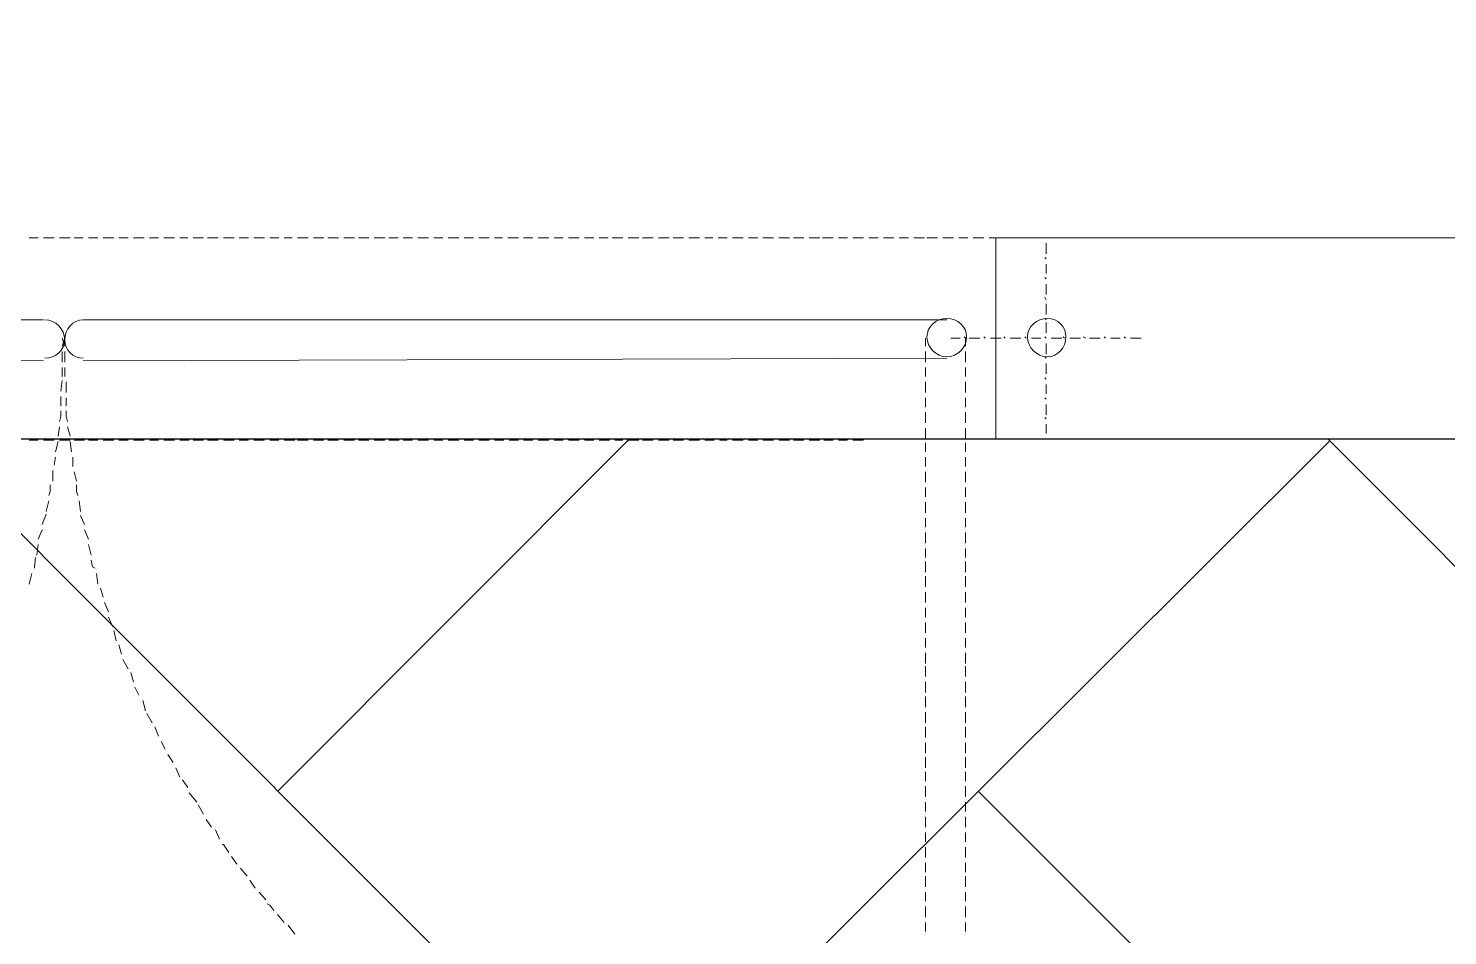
# Model space of a CAD drawing. Header units: millimetres. Extents: x 2928 to 3112, y 1220 to 1280.
# Drawn here: x 2955.989 to 2957.778, y 1239.434 to 1240.578 of the extents above; entities that cross this region are included whole.
import ezdxf

# ---------------------------------------------------------------- set-up
doc = ezdxf.new("R2010")
doc.units = ezdxf.units.MM

msp = doc.modelspace()

# ---------------------------------------------------------------- linework, layer by layer
at = {"color": 252, "linetype": 'Continuous', "lineweight": 13, "true_color": 0x989898}
msp.add_lwpolyline([(2982.2769, 1240.06027), (2940.24797, 1240.06027), (2940.24797, 1263.2906), (2982.2769, 1263.2906)], close=True, dxfattribs=at)
at = {"color": 7, "linetype": 'Continuous', "lineweight": 20, "true_color": 0x000007}
msp.add_lwpolyline([(2957.20821, 1263.03893), (2982.02523, 1263.03893), (2982.02523, 1240.31361), (2957.20821, 1240.31361), (2957.20821, 1240.06027), (2982.2769, 1240.06027), (2982.2769, 1263.2906), (2957.20821, 1263.2906)], close=True, dxfattribs=at)
at = {"color": 252, "linetype": 'Continuous', "lineweight": 13, "true_color": 0x989898}
for points in [[(2955.98986, 1240.31361), (2956.00153, 1240.31361), (2956.00153, 1240.31361)], [(2956.00819, 1240.31361), (2956.02153, 1240.31361), (2956.02153, 1240.31361)], [(2956.02819, 1240.31361), (2956.04153, 1240.31361), (2956.04153, 1240.31361)], [(2956.04653, 1240.31361), (2956.05819, 1240.31361), (2956.05819, 1240.31361)], [(2956.06486, 1240.31361), (2956.07653, 1240.31361), (2956.07653, 1240.31361)], [(2956.08319, 1240.31361), (2956.09653, 1240.31361), (2956.09653, 1240.31361)], [(2956.1032, 1240.31361), (2956.11486, 1240.31361), (2956.11486, 1240.31361)], [(2956.12153, 1240.31361), (2956.13486, 1240.31361), (2956.13486, 1240.31361)], [(2956.14153, 1240.31361), (2956.1532, 1240.31361), (2956.1532, 1240.31361)], [(2956.15986, 1240.31361), (2956.1732, 1240.31361), (2956.1732, 1240.31361)], [(2956.17986, 1240.31361), (2956.18986, 1240.31361), (2956.18986, 1240.31361)], [(2956.19653, 1240.31361), (2956.20986, 1240.31361), (2956.20986, 1240.31361)], [(2956.21486, 1240.31361), (2956.2282, 1240.31361), (2956.2282, 1240.31361)], [(2956.23486, 1240.31361), (2956.2482, 1240.31361), (2956.2482, 1240.31361)], [(2956.25486, 1240.31361), (2956.26653, 1240.31361), (2956.26653, 1240.31361)], [(2956.2732, 1240.31361), (2956.28653, 1240.31361), (2956.28653, 1240.31361)], [(2956.2932, 1240.31361), (2956.30486, 1240.31361), (2956.30486, 1240.31361)], [(2956.31153, 1240.31361), (2956.32153, 1240.31361), (2956.32153, 1240.31361)], [(2956.3282, 1240.31361), (2956.34153, 1240.31361), (2956.34153, 1240.31361)], [(2956.3482, 1240.31361), (2956.36153, 1240.31361), (2956.36153, 1240.31361)], [(2956.36653, 1240.31361), (2956.37987, 1240.31361), (2956.37987, 1240.31361)], [(2956.38653, 1240.31361), (2956.39987, 1240.31361), (2956.39987, 1240.31361)], [(2956.40487, 1240.31361), (2956.4182, 1240.31361), (2956.4182, 1240.31361)], [(2956.42487, 1240.31361), (2956.4382, 1240.31361), (2956.4382, 1240.31361)], [(2956.4432, 1240.31361), (2956.45487, 1240.31361), (2956.45487, 1240.31361)], [(2956.46153, 1240.31361), (2956.4732, 1240.31361), (2956.4732, 1240.31361)], [(2956.47987, 1240.31361), (2956.4932, 1240.31361), (2956.4932, 1240.31361)], [(2956.49987, 1240.31361), (2956.51153, 1240.31361), (2956.51153, 1240.31361)], [(2956.5182, 1240.31361), (2956.53153, 1240.31361), (2956.53153, 1240.31361)], [(2956.5382, 1240.31361), (2956.54987, 1240.31361), (2956.54987, 1240.31361)], [(2956.55653, 1240.31361), (2956.56987, 1240.31361), (2956.56987, 1240.31361)], [(2956.57654, 1240.31361), (2956.58654, 1240.31361), (2956.58654, 1240.31361)], [(2956.5932, 1240.31361), (2956.60654, 1240.31361), (2956.60654, 1240.31361)], [(2956.6132, 1240.31361), (2956.62487, 1240.31361), (2956.62487, 1240.31361)], [(2956.63154, 1240.31361), (2956.64487, 1240.31361), (2956.64487, 1240.31361)], [(2956.65154, 1240.31361), (2956.6632, 1240.31361), (2956.6632, 1240.31361)], [(2956.66987, 1240.31361), (2956.6832, 1240.31361), (2956.6832, 1240.31361)], [(2956.68987, 1240.31361), (2956.70154, 1240.31361), (2956.70154, 1240.31361)], [(2956.7082, 1240.31361), (2956.71987, 1240.31361), (2956.71987, 1240.31361)], [(2956.72487, 1240.31361), (2956.7382, 1240.31361), (2956.7382, 1240.31361)], [(2956.74487, 1240.31361), (2956.7582, 1240.31361), (2956.7582, 1240.31361)], [(2956.7632, 1240.31361), (2956.77654, 1240.31361), (2956.77654, 1240.31361)], [(2956.7832, 1240.31361), (2956.79654, 1240.31361), (2956.79654, 1240.31361)], [(2956.80154, 1240.31361), (2956.81487, 1240.31361), (2956.81487, 1240.31361)], [(2956.82154, 1240.31361), (2956.83487, 1240.31361), (2956.83487, 1240.31361)], [(2956.84154, 1240.31361), (2956.85154, 1240.31361), (2956.85154, 1240.31361)], [(2956.85821, 1240.31361), (2956.86987, 1240.31361), (2956.86987, 1240.31361)], [(2956.87654, 1240.31361), (2956.88987, 1240.31361), (2956.88987, 1240.31361)], [(2956.89654, 1240.31361), (2956.90821, 1240.31361), (2956.90821, 1240.31361)], [(2956.91487, 1240.31361), (2956.92821, 1240.31361), (2956.92821, 1240.31361)], [(2956.93487, 1240.31361), (2956.94821, 1240.31361), (2956.94821, 1240.31361)], [(2956.95321, 1240.31361), (2956.96654, 1240.31361), (2956.96654, 1240.31361)], [(2956.97321, 1240.31361), (2956.98654, 1240.31361), (2956.98654, 1240.31361)], [(2956.98987, 1240.31361), (2957.00321, 1240.31361), (2957.00321, 1240.31361)], [(2957.00987, 1240.31361), (2957.02154, 1240.31361), (2957.02154, 1240.31361)], [(2957.02821, 1240.31361), (2957.04154, 1240.31361), (2957.04154, 1240.31361)], [(2957.04821, 1240.31361), (2957.05988, 1240.31361), (2957.05988, 1240.31361)], [(2957.06654, 1240.31361), (2957.07988, 1240.31361), (2957.07988, 1240.31361)], [(2957.08654, 1240.31361), (2957.09821, 1240.31361), (2957.09821, 1240.31361)], [(2957.10488, 1240.31361), (2957.11821, 1240.31361), (2957.11821, 1240.31361)], [(2957.12154, 1240.31361), (2957.13488, 1240.31361), (2957.13488, 1240.31361)], [(2957.14154, 1240.31361), (2957.15488, 1240.31361), (2957.15488, 1240.31361)], [(2957.16154, 1240.31361), (2957.17321, 1240.31361), (2957.17321, 1240.31361)], [(2957.17988, 1240.31361), (2957.19321, 1240.31361), (2957.19321, 1240.31361)], [(2957.19988, 1240.31361), (2957.20821, 1240.31361), (2957.20821, 1240.31361)], [(2957.27155, 1240.29361), (2957.27155, 1240.30694), (2957.27155, 1240.30694)], [(2957.27155, 1240.28694), (2957.26988, 1240.28861), (2957.26988, 1240.28861)], [(2957.27155, 1240.26861), (2957.27155, 1240.28027), (2957.27155, 1240.28027)], [(2957.27155, 1240.26194), (2957.26988, 1240.26361), (2957.26988, 1240.26361)], [(2957.27155, 1240.24194), (2957.27155, 1240.25527), (2957.27155, 1240.25527)], [(2957.27155, 1240.23527), (2957.26988, 1240.23861), (2957.26988, 1240.23861)], [(2957.27155, 1240.21694), (2957.27155, 1240.23027), (2957.27155, 1240.23027)], [(2957.27155, 1240.21027), (2957.26988, 1240.21194), (2957.26988, 1240.21194)], [(2957.27155, 1240.19361), (2957.27155, 1240.20694), (2957.27155, 1240.20694)], [(2956.03153, 1240.18694), (2956.03486, 1240.17694), (2956.03486, 1240.17694)], [(2956.03153, 1240.17694), (2956.03486, 1240.18694), (2956.03486, 1240.18694)], [(2957.16321, 1240.18694), (2957.15154, 1240.18694), (2957.15154, 1240.18694)], [(2957.16988, 1240.18694), (2957.16821, 1240.18861), (2957.16821, 1240.18861)], [(2957.18821, 1240.18694), (2957.17488, 1240.18694), (2957.17488, 1240.18694)], [(2957.19488, 1240.18694), (2957.19321, 1240.18861), (2957.19321, 1240.18861)], [(2957.21488, 1240.18694), (2957.20154, 1240.18694), (2957.20154, 1240.18694)], [(2957.21988, 1240.18694), (2957.21821, 1240.18861), (2957.21821, 1240.18861)], [(2957.23988, 1240.18694), (2957.22654, 1240.18694), (2957.22654, 1240.18694)], [(2957.24654, 1240.18694), (2957.24488, 1240.18861), (2957.24488, 1240.18861)], [(2957.26488, 1240.18694), (2957.25321, 1240.18694), (2957.25321, 1240.18694)], [(2957.27155, 1240.18694), (2957.26988, 1240.18861), (2957.26988, 1240.18861)], [(2957.27155, 1240.18694), (2957.26988, 1240.18861), (2957.26988, 1240.18861)], [(2957.27155, 1240.16694), (2957.27155, 1240.18027), (2957.27155, 1240.18027)], [(2957.29155, 1240.18694), (2957.27821, 1240.18694), (2957.27821, 1240.18694)], [(2957.29488, 1240.18694), (2957.29321, 1240.18861), (2957.29321, 1240.18861)], [(2957.31488, 1240.18694), (2957.30155, 1240.18694), (2957.30155, 1240.18694)], [(2957.32155, 1240.18694), (2957.31821, 1240.18861), (2957.31821, 1240.18861)], [(2957.33988, 1240.18694), (2957.32655, 1240.18694), (2957.32655, 1240.18694)], [(2957.34655, 1240.18694), (2957.34488, 1240.18861), (2957.34488, 1240.18861)], [(2957.36488, 1240.18694), (2957.35321, 1240.18694), (2957.35321, 1240.18694)], [(2957.37155, 1240.18694), (2957.36988, 1240.18861), (2957.36988, 1240.18861)], [(2957.39155, 1240.18694), (2957.37821, 1240.18694), (2957.37821, 1240.18694)], [(2956.03153, 1240.15694), (2956.03153, 1240.17027), (2956.03153, 1240.17027)], [(2956.03486, 1240.17027), (2956.03486, 1240.15694), (2956.03486, 1240.15694)], [(2957.27155, 1240.16194), (2957.26988, 1240.16361), (2957.26988, 1240.16361)], [(2956.03153, 1240.13861), (2956.03153, 1240.15027), (2956.03153, 1240.15027)], [(2956.03486, 1240.15027), (2956.03486, 1240.13861), (2956.03486, 1240.13861)], [(2957.27155, 1240.14194), (2957.27155, 1240.15527), (2957.27155, 1240.15527)], [(2956.02986, 1240.12027), (2956.03153, 1240.13361), (2956.03153, 1240.13361)], [(2956.03653, 1240.13194), (2956.03653, 1240.1186), (2956.03653, 1240.1186)], [(2957.27155, 1240.13527), (2957.26988, 1240.13694), (2957.26988, 1240.13694)], [(2957.27155, 1240.11694), (2957.27155, 1240.12861), (2957.27155, 1240.12861)], [(2956.02986, 1240.10194), (2956.02986, 1240.1136), (2956.02986, 1240.1136)], [(2956.03653, 1240.11194), (2956.03653, 1240.10194), (2956.03653, 1240.10194)], [(2957.27155, 1240.11027), (2957.26988, 1240.11194), (2957.26988, 1240.11194)], [(2956.02819, 1240.08194), (2956.02986, 1240.0886), (2956.02986, 1240.09527)], [(2956.03653, 1240.09527), (2956.03653, 1240.0886), (2956.03819, 1240.08194)], [(2957.27155, 1240.09027), (2957.27155, 1240.1036), (2957.27155, 1240.1036)], [(2956.02653, 1240.0636), (2956.02819, 1240.07527), (2956.02819, 1240.07527)], [(2956.03819, 1240.07527), (2956.04153, 1240.0636), (2956.04153, 1240.0636)], [(2957.27155, 1240.08527), (2957.26988, 1240.08694), (2957.26988, 1240.08694)], [(2957.27155, 1240.06694), (2957.27155, 1240.0786), (2957.27155, 1240.0786)], [(2956.00153, 1240.0586), (2955.98986, 1240.0586), (2955.98986, 1240.0586)], [(2956.02153, 1240.0586), (2956.00819, 1240.0586), (2956.00819, 1240.0586)], [(2956.02319, 1240.0436), (2956.02653, 1240.05694), (2956.02653, 1240.05694)], [(2956.04153, 1240.0586), (2956.02819, 1240.0586), (2956.02819, 1240.0586)], [(2956.04153, 1240.05694), (2956.04319, 1240.0436), (2956.04319, 1240.0436)], [(2956.05986, 1240.0586), (2956.04653, 1240.0586), (2956.04653, 1240.0586)], [(2956.07653, 1240.0586), (2956.06486, 1240.0586), (2956.06486, 1240.0586)], [(2956.09653, 1240.0586), (2956.08319, 1240.0586), (2956.08319, 1240.0586)], [(2956.11486, 1240.0586), (2956.1032, 1240.0586), (2956.1032, 1240.0586)], [(2956.13486, 1240.0586), (2956.12153, 1240.0586), (2956.12153, 1240.0586)], [(2956.1532, 1240.0586), (2956.14153, 1240.0586), (2956.14153, 1240.0586)], [(2956.1732, 1240.0586), (2956.15986, 1240.0586), (2956.15986, 1240.0586)], [(2956.19153, 1240.0586), (2956.17986, 1240.0586), (2956.17986, 1240.0586)], [(2956.20986, 1240.0586), (2956.19653, 1240.0586), (2956.19653, 1240.0586)], [(2956.2282, 1240.0586), (2956.21486, 1240.0586), (2956.21486, 1240.0586)], [(2956.2482, 1240.0586), (2956.23486, 1240.0586), (2956.23486, 1240.0586)], [(2956.26653, 1240.0586), (2956.25486, 1240.0586), (2956.25486, 1240.0586)], [(2956.28653, 1240.0586), (2956.2732, 1240.0586), (2956.2732, 1240.0586)], [(2956.30486, 1240.0586), (2956.2932, 1240.0586), (2956.2932, 1240.0586)], [(2956.32486, 1240.0586), (2956.31153, 1240.0586), (2956.31153, 1240.0586)], [(2956.34153, 1240.0586), (2956.3282, 1240.0586), (2956.3282, 1240.0586)], [(2956.36153, 1240.0586), (2956.3482, 1240.0586), (2956.3482, 1240.0586)], [(2956.37987, 1240.0586), (2956.36653, 1240.0586), (2956.36653, 1240.0586)], [(2956.39987, 1240.0586), (2956.38653, 1240.0586), (2956.38653, 1240.0586)], [(2956.4182, 1240.0586), (2956.40487, 1240.0586), (2956.40487, 1240.0586)], [(2956.4382, 1240.0586), (2956.42487, 1240.0586), (2956.42487, 1240.0586)], [(2956.45653, 1240.0586), (2956.4432, 1240.0586), (2956.4432, 1240.0586)], [(2956.4732, 1240.0586), (2956.46153, 1240.0586), (2956.46153, 1240.0586)], [(2956.4932, 1240.0586), (2956.47987, 1240.0586), (2956.47987, 1240.0586)], [(2956.51153, 1240.0586), (2956.49987, 1240.0586), (2956.49987, 1240.0586)], [(2956.53153, 1240.0586), (2956.5182, 1240.0586), (2956.5182, 1240.0586)], [(2956.54987, 1240.0586), (2956.5382, 1240.0586), (2956.5382, 1240.0586)], [(2956.56987, 1240.0586), (2956.55653, 1240.0586), (2956.55653, 1240.0586)], [(2956.5882, 1240.0586), (2956.57654, 1240.0586), (2956.57654, 1240.0586)], [(2956.60654, 1240.0586), (2956.59487, 1240.0586), (2956.59487, 1240.0586)], [(2956.62487, 1240.0586), (2956.6132, 1240.0586), (2956.6132, 1240.0586)], [(2956.64487, 1240.0586), (2956.63154, 1240.0586), (2956.63154, 1240.0586)], [(2956.6632, 1240.0586), (2956.65154, 1240.0586), (2956.65154, 1240.0586)], [(2956.6832, 1240.0586), (2956.66987, 1240.0586), (2956.66987, 1240.0586)], [(2956.70154, 1240.0586), (2956.68987, 1240.0586), (2956.68987, 1240.0586)], [(2956.72154, 1240.0586), (2956.7082, 1240.0586), (2956.7082, 1240.0586)], [(2956.7382, 1240.0586), (2956.7282, 1240.0586), (2956.7282, 1240.0586)], [(2956.7582, 1240.0586), (2956.74487, 1240.0586), (2956.74487, 1240.0586)], [(2956.77654, 1240.0586), (2956.7632, 1240.0586), (2956.7632, 1240.0586)], [(2956.79654, 1240.0586), (2956.7832, 1240.0586), (2956.7832, 1240.0586)], [(2956.81487, 1240.0586), (2956.80154, 1240.0586), (2956.80154, 1240.0586)], [(2956.83487, 1240.0586), (2956.82154, 1240.0586), (2956.82154, 1240.0586)], [(2956.85321, 1240.0586), (2956.84154, 1240.0586), (2956.84154, 1240.0586)], [(2956.86987, 1240.0586), (2956.85987, 1240.0586), (2956.85987, 1240.0586)], [(2956.88987, 1240.0586), (2956.87654, 1240.0586), (2956.87654, 1240.0586)], [(2956.90821, 1240.0586), (2956.89654, 1240.0586), (2956.89654, 1240.0586)], [(2956.92821, 1240.0586), (2956.91487, 1240.0586), (2956.91487, 1240.0586)], [(2956.94821, 1240.0586), (2956.93487, 1240.0586), (2956.93487, 1240.0586)], [(2956.96654, 1240.0586), (2956.95321, 1240.0586), (2956.95321, 1240.0586)], [(2956.98654, 1240.0586), (2956.97321, 1240.0586), (2956.97321, 1240.0586)], [(2957.00321, 1240.0586), (2956.99154, 1240.0586), (2956.99154, 1240.0586)], [(2957.02154, 1240.0586), (2957.00987, 1240.0586), (2957.00987, 1240.0586)], [(2957.04154, 1240.0586), (2957.02821, 1240.0586), (2957.02821, 1240.0586)], [(2957.05988, 1240.06027), (2957.04821, 1240.06027), (2957.04821, 1240.06027)], [(2957.07988, 1240.06027), (2957.06654, 1240.06027), (2957.06654, 1240.06027)], [(2957.09821, 1240.06027), (2957.08654, 1240.06027), (2957.08654, 1240.06027)], [(2957.11821, 1240.06027), (2957.10488, 1240.06027), (2957.10488, 1240.06027)], [(2957.13488, 1240.06027), (2957.12488, 1240.06027), (2957.12488, 1240.06027)], [(2957.15488, 1240.06027), (2957.14154, 1240.06027), (2957.14154, 1240.06027)], [(2957.17321, 1240.06027), (2957.16154, 1240.06027), (2957.16154, 1240.06027)], [(2957.19321, 1240.06027), (2957.17988, 1240.06027), (2957.17988, 1240.06027)], [(2957.20821, 1240.06027), (2957.19988, 1240.06027), (2957.19988, 1240.06027)], [(2956.02153, 1240.02694), (2956.02319, 1240.03694), (2956.02319, 1240.03694)], [(2956.04486, 1240.03694), (2956.04486, 1240.02527), (2956.04486, 1240.02527)], [(2956.01986, 1240.00694), (2956.01986, 1240.02027), (2956.01986, 1240.02027)], [(2956.04653, 1240.0186), (2956.04986, 1240.00694), (2956.04986, 1240.00694)], [(2956.01486, 1239.9886), (2956.01653, 1239.9936), (2956.01653, 1240.00194)], [(2956.04986, 1240.00194), (2956.04986, 1239.9936), (2956.05153, 1239.9886)], [(2956.01153, 1239.9686), (2956.01486, 1239.98194), (2956.01486, 1239.98194)], [(2956.05319, 1239.98194), (2956.05486, 1239.9686), (2956.05486, 1239.9686)], [(2956.00653, 1239.95194), (2956.01153, 1239.96527), (2956.01153, 1239.96527)], [(2956.05486, 1239.9636), (2956.05986, 1239.95194), (2956.05986, 1239.95194)], [(2956.00153, 1239.9336), (2956.00653, 1239.94527), (2956.00653, 1239.94527)], [(2956.05986, 1239.94527), (2956.06486, 1239.9336), (2956.06486, 1239.9336)], [(2955.99653, 1239.89694), (2955.99653, 1239.8986), (2955.99819, 1239.91027)], [(2955.99986, 1239.9136), (2956.00153, 1239.92694), (2956.00153, 1239.92694)], [(2956.06486, 1239.92694), (2956.06819, 1239.9136), (2956.06819, 1239.9136)], [(2956.06819, 1239.90694), (2956.06986, 1239.8986), (2956.07319, 1239.89694)], [(2955.98986, 1239.87693), (2955.99319, 1239.89027), (2955.99319, 1239.89027)], [(2956.07486, 1239.89027), (2956.07653, 1239.87693), (2956.07653, 1239.87693)], [(2956.07986, 1239.87193), (2956.08319, 1239.86027), (2956.08319, 1239.86027)], [(2956.08486, 1239.8536), (2956.08986, 1239.84193), (2956.08986, 1239.84193)], [(2956.08986, 1239.83527), (2956.09486, 1239.8236), (2956.09486, 1239.8236)], [(2956.09653, 1239.8186), (2956.09986, 1239.80527), (2956.09986, 1239.80527)], [(2956.1032, 1239.80027), (2956.10653, 1239.7886), (2956.10653, 1239.7886)], [(2956.1082, 1239.78193), (2956.11486, 1239.77027), (2956.11486, 1239.77027)], [(2956.1182, 1239.76527), (2956.12153, 1239.7536), (2956.12153, 1239.7536)], [(2956.1232, 1239.74693), (2956.1282, 1239.73693), (2956.1282, 1239.73693)], [(2956.1332, 1239.73027), (2956.13653, 1239.71693), (2956.13653, 1239.71693)], [(2956.1382, 1239.7136), (2956.14486, 1239.70193), (2956.14486, 1239.70193)], [(2956.1482, 1239.69693), (2956.1532, 1239.68527), (2956.1532, 1239.68527)], [(2956.15653, 1239.6786), (2956.16153, 1239.6686), (2956.16153, 1239.6686)], [(2956.16486, 1239.66193), (2956.17153, 1239.65193), (2956.17153, 1239.65193)], [(2956.17486, 1239.64526), (2956.17986, 1239.6336), (2956.17986, 1239.6336)], [(2956.1832, 1239.63026), (2956.18986, 1239.62026), (2956.18986, 1239.62026)], [(2956.19153, 1239.6136), (2956.20153, 1239.60193), (2956.20153, 1239.60193)], [(2956.2032, 1239.5986), (2956.20986, 1239.58693), (2956.20986, 1239.58693)], [(2956.2132, 1239.58026), (2956.21986, 1239.57026), (2956.21986, 1239.57026)], [(2956.22486, 1239.56693), (2956.22986, 1239.55526), (2956.22986, 1239.55526)], [(2956.2332, 1239.5486), (2956.23486, 1239.5486), (2956.24153, 1239.5386)], [(2956.24486, 1239.5336), (2956.25153, 1239.5236), (2956.25153, 1239.5236)], [(2956.25653, 1239.5186), (2956.26486, 1239.5086), (2956.26486, 1239.5086)], [(2956.2682, 1239.5036), (2956.27486, 1239.4936), (2956.27486, 1239.4936)], [(2956.27986, 1239.4886), (2956.2882, 1239.4786), (2956.2882, 1239.4786)], [(2956.28986, 1239.4736), (2956.2932, 1239.47193), (2956.2982, 1239.46526)], [(2956.3032, 1239.46026), (2956.31153, 1239.45026), (2956.31153, 1239.45026)], [(2956.31653, 1239.44693), (2956.32486, 1239.43526), (2956.32486, 1239.43526)]]:
    msp.add_lwpolyline(points, dxfattribs=at)
at = {"color": 7, "linetype": 'Continuous', "lineweight": 5, "true_color": 0x000007}
for points in [[(2954.92318, 1240.21027), (2956.00819, 1240.21027), (2956.00819, 1240.21027)], [(2957.14654, 1240.21027), (2956.05819, 1240.21027), (2956.05819, 1240.21027)], [(2957.11988, 1240.17694), (2957.11988, 1240.18694), (2957.11988, 1240.18694)], [(2957.16988, 1240.18694), (2957.16988, 1240.17694), (2957.16988, 1240.17694)], [(2956.00819, 1240.15861), (2954.92318, 1240.16194), (2954.92318, 1240.16194)], [(2956.05819, 1240.15861), (2957.14654, 1240.16194), (2957.14654, 1240.16194)], [(2957.11988, 1240.15694), (2957.11988, 1240.17027), (2957.11988, 1240.17027)], [(2957.16988, 1240.17027), (2957.16988, 1240.15694), (2957.16988, 1240.15694)], [(2957.11988, 1240.13861), (2957.11988, 1240.15027), (2957.11988, 1240.15027)], [(2957.16988, 1240.15027), (2957.16988, 1240.13861), (2957.16988, 1240.13861)], [(2957.11988, 1240.1186), (2957.11988, 1240.13194), (2957.11988, 1240.13194)], [(2957.16988, 1240.13194), (2957.16988, 1240.1186), (2957.16988, 1240.1186)], [(2957.11988, 1240.10027), (2957.11988, 1240.11194), (2957.11988, 1240.11194)], [(2957.16988, 1240.11194), (2957.16988, 1240.10027), (2957.16988, 1240.10027)], [(2957.11988, 1240.08027), (2957.11988, 1240.0936), (2957.11988, 1240.0936)], [(2957.16988, 1240.0936), (2957.16988, 1240.08027), (2957.16988, 1240.08027)], [(2957.11988, 1240.06027), (2957.11988, 1240.0736), (2957.11988, 1240.0736)], [(2957.16988, 1240.0736), (2957.16988, 1240.06027), (2957.16988, 1240.06027)], [(2957.11988, 1240.0436), (2957.11988, 1240.05527), (2957.11988, 1240.05527)], [(2957.16988, 1240.05527), (2957.16988, 1240.0436), (2957.16988, 1240.0436)], [(2957.11988, 1240.02527), (2957.11988, 1240.03694), (2957.11988, 1240.03694)], [(2957.16988, 1240.03694), (2957.16988, 1240.02527), (2957.16988, 1240.02527)], [(2957.11988, 1240.00527), (2957.11988, 1240.0186), (2957.11988, 1240.0186)], [(2957.16988, 1240.0186), (2957.16988, 1240.00527), (2957.16988, 1240.00527)], [(2957.11988, 1239.98694), (2957.11988, 1239.9986), (2957.11988, 1239.9986)], [(2957.16988, 1239.9986), (2957.16988, 1239.98694), (2957.16988, 1239.98694)], [(2957.11988, 1239.96694), (2957.11988, 1239.98027), (2957.11988, 1239.98027)], [(2957.16988, 1239.98027), (2957.16988, 1239.96694), (2957.16988, 1239.96694)], [(2957.11988, 1239.9486), (2957.11988, 1239.96027), (2957.11988, 1239.96027)], [(2957.16988, 1239.96027), (2957.16988, 1239.9486), (2957.16988, 1239.9486)], [(2957.11988, 1239.9286), (2957.11988, 1239.94194), (2957.11988, 1239.94194)], [(2957.16988, 1239.94194), (2957.16988, 1239.9286), (2957.16988, 1239.9286)], [(2957.11988, 1239.91027), (2957.11988, 1239.92194), (2957.11988, 1239.92194)], [(2957.16988, 1239.92194), (2957.16988, 1239.91027), (2957.16988, 1239.91027)], [(2957.11988, 1239.89193), (2957.11988, 1239.90527), (2957.11988, 1239.90527)], [(2957.16988, 1239.90527), (2957.16988, 1239.89193), (2957.16988, 1239.89193)], [(2957.11988, 1239.8736), (2957.11988, 1239.88693), (2957.11988, 1239.88693)], [(2957.16988, 1239.88693), (2957.16988, 1239.8736), (2957.16988, 1239.8736)], [(2957.11988, 1239.8536), (2957.11988, 1239.86693), (2957.11988, 1239.86693)], [(2957.16988, 1239.86693), (2957.16988, 1239.8536), (2957.16988, 1239.8536)], [(2957.11988, 1239.83527), (2957.11988, 1239.84693), (2957.11988, 1239.84693)], [(2957.16988, 1239.84693), (2957.16988, 1239.83527), (2957.16988, 1239.83527)], [(2957.11988, 1239.81527), (2957.11988, 1239.8286), (2957.11988, 1239.8286)], [(2957.16988, 1239.8286), (2957.16988, 1239.81527), (2957.16988, 1239.81527)], [(2957.11988, 1239.79693), (2957.11988, 1239.8086), (2957.11988, 1239.8086)], [(2957.16988, 1239.8086), (2957.16988, 1239.79693), (2957.16988, 1239.79693)], [(2957.11988, 1239.77693), (2957.11988, 1239.79027), (2957.11988, 1239.79027)], [(2957.16988, 1239.79027), (2957.16988, 1239.77693), (2957.16988, 1239.77693)], [(2957.11988, 1239.76027), (2957.11988, 1239.7736), (2957.11988, 1239.7736)], [(2957.16988, 1239.7736), (2957.16988, 1239.76027), (2957.16988, 1239.76027)], [(2957.11988, 1239.74027), (2957.11988, 1239.7536), (2957.11988, 1239.7536)], [(2957.16988, 1239.7536), (2957.16988, 1239.74027), (2957.16988, 1239.74027)], [(2957.11988, 1239.72193), (2957.11988, 1239.73527), (2957.11988, 1239.73527)], [(2957.16988, 1239.73527), (2957.16988, 1239.72193), (2957.16988, 1239.72193)], [(2957.11988, 1239.70193), (2957.11988, 1239.71527), (2957.11988, 1239.71527)], [(2957.16988, 1239.71527), (2957.16988, 1239.70193), (2957.16988, 1239.70193)], [(2957.11988, 1239.6836), (2957.11988, 1239.69693), (2957.11988, 1239.69693)], [(2957.16988, 1239.69693), (2957.16988, 1239.6836), (2957.16988, 1239.6836)], [(2957.11988, 1239.6636), (2957.11988, 1239.67693), (2957.11988, 1239.67693)], [(2957.16988, 1239.67693), (2957.16988, 1239.6636), (2957.16988, 1239.6636)], [(2957.11988, 1239.64526), (2957.11988, 1239.6586), (2957.11988, 1239.6586)], [(2957.16988, 1239.6586), (2957.16988, 1239.64526), (2957.16988, 1239.64526)], [(2957.11988, 1239.6286), (2957.11988, 1239.64026), (2957.11988, 1239.64026)], [(2957.16988, 1239.64026), (2957.16988, 1239.6286), (2957.16988, 1239.6286)], [(2957.11988, 1239.6086), (2957.11988, 1239.62193), (2957.11988, 1239.62193)], [(2957.16988, 1239.62193), (2957.16988, 1239.6086), (2957.16988, 1239.6086)], [(2957.11988, 1239.59026), (2957.11988, 1239.60193), (2957.11988, 1239.60193)], [(2957.16988, 1239.60193), (2957.16988, 1239.59026), (2957.16988, 1239.59026)], [(2957.11988, 1239.57026), (2957.11988, 1239.5836), (2957.11988, 1239.5836)], [(2957.16988, 1239.5836), (2957.16988, 1239.57026), (2957.16988, 1239.57026)], [(2957.11988, 1239.55193), (2957.11988, 1239.5636), (2957.11988, 1239.5636)], [(2957.16988, 1239.5636), (2957.16988, 1239.55193), (2957.16988, 1239.55193)], [(2957.11988, 1239.53193), (2957.11988, 1239.54526), (2957.11988, 1239.54526)], [(2957.16988, 1239.54526), (2957.16988, 1239.53193), (2957.16988, 1239.53193)], [(2957.11988, 1239.5136), (2957.11988, 1239.52526), (2957.11988, 1239.52526)], [(2957.16988, 1239.52526), (2957.16988, 1239.5136), (2957.16988, 1239.5136)], [(2957.11988, 1239.49526), (2957.11988, 1239.5086), (2957.11988, 1239.5086)], [(2957.16988, 1239.5086), (2957.16988, 1239.49526), (2957.16988, 1239.49526)], [(2957.11988, 1239.47693), (2957.11988, 1239.4886), (2957.11988, 1239.4886)], [(2957.16988, 1239.4886), (2957.16988, 1239.47693), (2957.16988, 1239.47693)], [(2957.11988, 1239.45693), (2957.11988, 1239.47026), (2957.11988, 1239.47026)], [(2957.16988, 1239.47026), (2957.16988, 1239.45693), (2957.16988, 1239.45693)], [(2957.11988, 1239.4386), (2957.11988, 1239.45026), (2957.11988, 1239.45026)], [(2957.16988, 1239.45026), (2957.16988, 1239.4386), (2957.16988, 1239.4386)]]:
    msp.add_lwpolyline(points, dxfattribs=at)
at = {"color": 253, "linetype": 'Continuous', "lineweight": -2, "true_color": 0x9a9a9a}
msp.add_lwpolyline([(2946.32139, 1240.06027), (2986.86863, 1240.06027), (2986.86863, 1240.06027)], dxfattribs=at)
at = {"color": 9, "linetype": 'Continuous', "lineweight": 13, "true_color": 0xbababa}
for points in [[(2956.73987, 1239.17859), (2955.85986, 1240.06027), (2955.85986, 1240.06027)], [(2956.3032, 1239.61526), (2956.74654, 1240.06027), (2956.74654, 1240.06027)], [(2956.74487, 1240.05694), (2956.7432, 1240.06027), (2956.7432, 1240.06027)], [(2956.7482, 1239.17859), (2957.62822, 1240.05694), (2957.62822, 1240.05694)], [(2958.51156, 1239.17359), (2957.62655, 1240.06027), (2957.62655, 1240.06027)], [(2957.74989, 1239.05192), (2957.18654, 1239.61526), (2957.18654, 1239.61526)]]:
    msp.add_lwpolyline(points, dxfattribs=at)
at = {"color": 7, "linetype": 'Continuous', "lineweight": 5, "true_color": 0x000007}
for points, knots in [([(2956.00986, 1240.16194), (2956.02319, 1240.16194), (2956.03486, 1240.17194), (2956.03486, 1240.18527), (2956.03486, 1240.18527), (2956.03486, 1240.19861), (2956.02319, 1240.21027), (2956.00986, 1240.21027)], [0, 0, 0, 0, 0.125, 0.125, 0.125, 0.125, 1, 1, 1, 1]), ([(2956.05819, 1240.21027), (2956.04486, 1240.21027), (2956.03486, 1240.19861), (2956.03486, 1240.18527), (2956.03486, 1240.18527), (2956.03486, 1240.17194), (2956.04486, 1240.16194), (2956.05819, 1240.16194)], [0, 0, 0, 0, 0.125, 0.125, 0.125, 0.125, 1, 1, 1, 1]), ([(2957.17154, 1240.18861), (2957.17154, 1240.20194), (2957.15988, 1240.21194), (2957.14654, 1240.21194), (2957.14654, 1240.21194), (2957.13321, 1240.21194), (2957.12154, 1240.20194), (2957.12154, 1240.18861), (2957.12154, 1240.18861), (2957.12154, 1240.17527), (2957.13321, 1240.16361), (2957.14654, 1240.16361), (2957.14654, 1240.16361), (2957.15988, 1240.16361), (2957.17154, 1240.17527), (2957.17154, 1240.18861)], [0, 0, 0, 0, 0.0625, 0.0625, 0.0625, 0.0625, 0.125, 0.125, 0.125, 0.125, 0.1875, 0.1875, 0.1875, 0.1875, 1, 1, 1, 1]), ([(2957.17154, 1240.18861), (2957.17154, 1240.20194), (2957.15988, 1240.21194), (2957.14654, 1240.21194), (2957.14654, 1240.21194), (2957.13321, 1240.21194), (2957.12154, 1240.20194), (2957.12154, 1240.18861), (2957.12154, 1240.18861), (2957.12154, 1240.17527), (2957.13321, 1240.16361), (2957.14654, 1240.16361), (2957.14654, 1240.16361), (2957.15988, 1240.16361), (2957.17154, 1240.17527), (2957.17154, 1240.18861)], [0, 0, 0, 0, 0.0625, 0.0625, 0.0625, 0.0625, 0.125, 0.125, 0.125, 0.125, 0.1875, 0.1875, 0.1875, 0.1875, 1, 1, 1, 1])]:
    msp.add_open_spline(points, degree=3, knots=knots, dxfattribs=at)
at = {"color": 7, "linetype": 'Continuous', "lineweight": 20, "true_color": 0x000007}
msp.add_open_spline([(2957.29655, 1240.18861), (2957.29655, 1240.20194), (2957.28655, 1240.21194), (2957.27321, 1240.21194), (2957.27321, 1240.21194), (2957.25988, 1240.21194), (2957.24821, 1240.20194), (2957.24821, 1240.18861), (2957.24821, 1240.18861), (2957.24821, 1240.17527), (2957.25988, 1240.16361), (2957.27321, 1240.16361), (2957.27321, 1240.16361), (2957.28655, 1240.16361), (2957.29655, 1240.17527), (2957.29655, 1240.18861)], degree=3, knots=[0, 0, 0, 0, 0.0625, 0.0625, 0.0625, 0.0625, 0.125, 0.125, 0.125, 0.125, 0.1875, 0.1875, 0.1875, 0.1875, 1, 1, 1, 1], dxfattribs=at)

doc.saveas('drawing.dxf')
